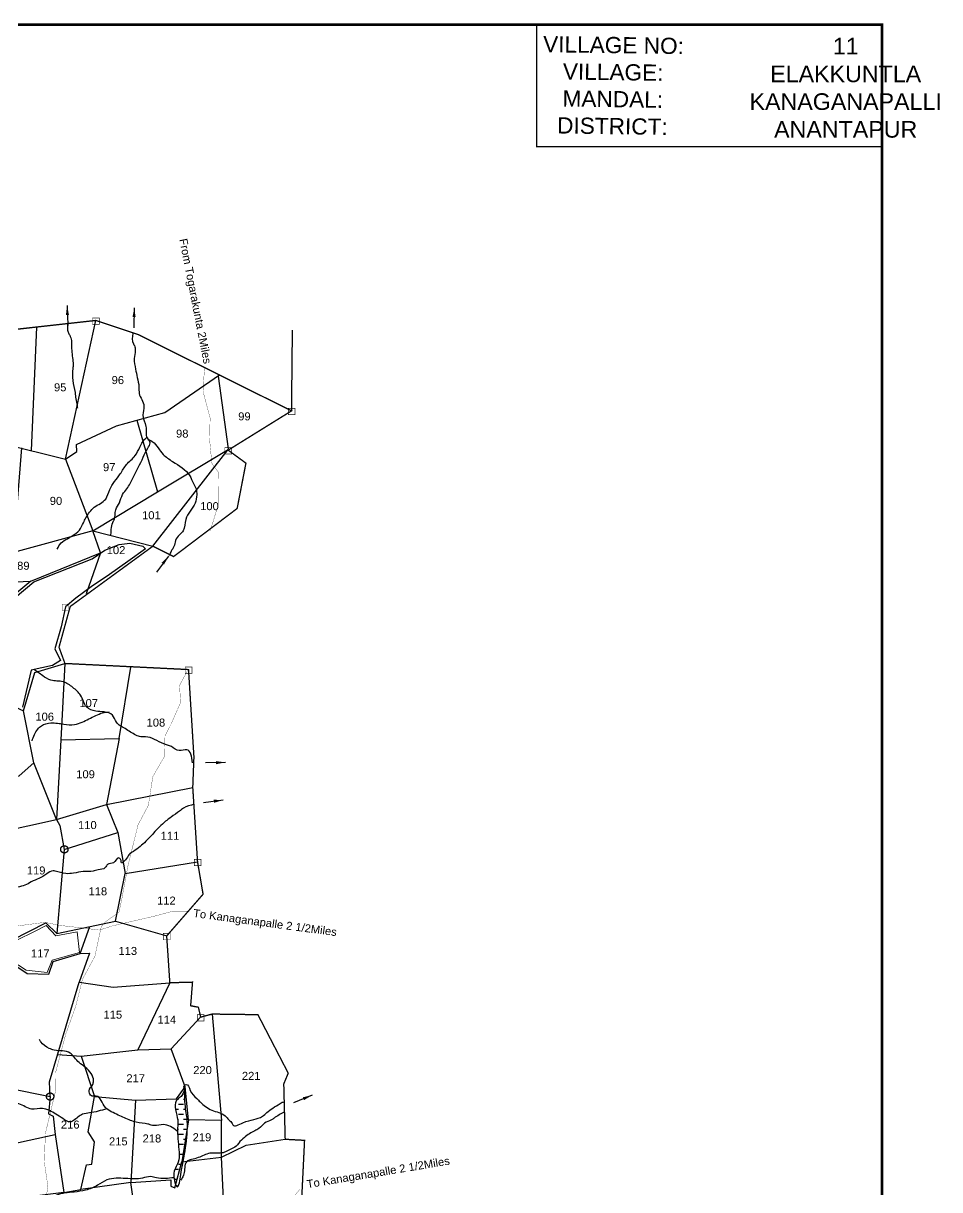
# Model space of a CAD drawing. Header units: feet. Extents: x 762418 to 770948, y 1592332 to 1602959.
# Drawn here: x 767511 to 770948, y 1597911 to 1602282 of the extents above; entities that cross this region are included whole.
import ezdxf
from ezdxf.enums import TextEntityAlignment as Align

# ---------------------------------------------------------------- set-up
doc = ezdxf.new("R2010")
doc.units = ezdxf.units.FT
doc.header["$LTSCALE"] = 15
doc.header["$MEASUREMENT"] = 0
doc.linetypes.add('ACAD_ISO02W100', pattern=[15, 12, -3])
doc.linetypes.add('HIDDEN2', pattern=[0.1875, 0.125, -0.0625])
for name, color, linetype in [('HILL', 17, 'Continuous'), ('PAPER SIZE', 10, 'Continuous'), ('PLOT', 7, 'Continuous'), ('PLOT NO', 7, 'Continuous'), ('ROADS', 6, 'Continuous'), ('TANKS-STREAM', 4, 'Continuous'), ('VILLAGE BOUNDRY', 5, 'HIDDEN2'), ('VILLAGE STONES', 240, 'Continuous')]:
    doc.layers.add(name, color=color, linetype=linetype)
doc.styles.add('CANAL', font='Cambria.ttf')
doc.styles.get("Standard").update_dxf_attribs({"font": 'arial.ttf'})
doc.dimstyles.new('CRDS', dxfattribs={"dimtxt": 20, "dimasz": 35, "dimexe": 0.18, "dimexo": 0.0625, "dimgap": 0.09, "dimtad": 0, "dimtih": 1, "dimtoh": 1, "dimdec": 0, "dimzin": 2, "dimdsep": 46, "dimtxsty": 'CANAL', "dimcen": 0.09, "dimclrt": 256, "dimadec": 0, "dimazin": 0, "dimtfac": 1, "dimtdec": 0, "dimtofl": 0, "dimtmove": 0, "dimatfit": 3, "dimfxl": 1, "dimtfill": 2, "dimtfillclr": 5, "dimtolj": 1, "dimtzin": 0, "dimarcsym": 0})

msp = doc.modelspace()

# ---------------------------------------------------------------- hatches: boundary and pattern name
at = {"layer": 'TANKS-STREAM'}
h = msp.add_hatch(dxfattribs=at)
h.set_pattern_fill('DASH', color=256, scale=150, style=0)
edge = h.paths.add_edge_path()
edge.add_spline(control_points=[(768126.5, 1598144.6), (768126.7, 1598156.5), (768125.7, 1598189.3), (768115.9, 1598221.5), (768117.6, 1598304.7), (768109.3, 1598258.2), (768077.3, 1598248.8), (768082.8, 1598206.6), (768088, 1598183.6), (768090.9, 1598170.7)], knot_values=[0, 0, 0, 0, 34.981632, 100.000394, 143.741741, 163.271971, 198.016849, 230.246386, 271.635397, 271.635397, 271.635397, 271.635397], degree=3, periodic=0)
edge.add_spline(control_points=[(768090.9, 1598170.7), (768090, 1598144.6), (768088.1, 1598093.2), (768103.5, 1598018.2), (768069.1, 1597978.7), (768078.8, 1597938.3), (768083, 1597929.4)], knot_values=[511.52657, 511.52657, 511.52657, 511.52657, 591.217963, 668.442534, 718.851363, 749.848249, 749.848249, 749.848249, 749.848249], degree=3, periodic=0)
edge.add_line((768083, 1597929.4), (768105.6, 1598015.5))
edge.add_line((768105.6, 1598015.5), (768126.5, 1598144.6))

# ---------------------------------------------------------------- linework, layer by layer
at = {"layer": 'HILL'}
for points in [[(767370.9, 1600039.4), (767550.1, 1600189), (767769.2, 1600275.4), (767816.5, 1600307.5)], [(767816.4, 1600307.4), (767871.3, 1600328.7), (767910.9, 1600333.9), (767959.1, 1600323.2), (767969, 1600313.3), (767903.3, 1600265.4), (767834.6, 1600216.5), (767766.2, 1600169.8), (767707.7, 1600128), (767669, 1600095.9), (767653.8, 1600020.1), (767629.8, 1599938.3), (767651.3, 1599894.1), (767621, 1599875.8), (767540.7, 1599857.5), (767508.4, 1599719.1)]]:
    msp.add_lwpolyline(points, dxfattribs=at)
at = {"layer": 'HILL', "lineweight": 0, "transparency": 33554687}
msp.add_lwpolyline([(767484.5, 1598844.6), (767555.3, 1598880.4), (767597.3, 1598901.6), (767633.8, 1598862.2), (767713.8, 1598877), (767722.1, 1598799.6), (767619.6, 1598771.1), (767600.4, 1598724.8), (767521.4, 1598733.6), (767463.9, 1598771.6), (767459.1, 1598782.9), (767484.5, 1598844.6)], dxfattribs=at)
at = {"layer": 'PAPER SIZE', "color": 5, "const_width": 10}
msp.add_lwpolyline([(770731.4, 1592336.5), (762666.1, 1592336.5), (762666.1, 1602277.4), (770731.4, 1602277.4)], close=True, dxfattribs=at)
at = {"layer": 'PLOT'}
for points in [[(766764.3, 1600927.6), (766610, 1600823.5), (766655.7, 1600725.8), (766964.8, 1600823.8), (767669.3, 1600649.3), (767783.1, 1601168.8)], [(767560.2, 1601143.5), (767540.9, 1600681.1)], [(767669.3, 1600649.3), (767711.7, 1600678.1), (767710.9, 1600704.3), (767860.5, 1600774), (768042.2, 1600823.8), (768247.3, 1600965.1)], [(768242.2, 1600960.2), (768279.8, 1600687)], [(767937.4, 1600795.2), (768014.7, 1600526.1), (768279.4, 1600684.6)], [(767103.5, 1600173.1), (767539.6, 1600191), (767801.1, 1600298.3), (767771.5, 1600380.3), (767996.9, 1600322.5), (768279.4, 1600684.6)], [(767771.5, 1600380.3), (767474.8, 1600298.6), (767505.9, 1600691.6)], [(767669.3, 1600649.3), (767771.5, 1600380.3), (768014.7, 1600526.1)], [(767801.1, 1600298.3), (767747.2, 1600144.6)], [(767539.6, 1600191), (767161.4, 1599877.4), (767303.5, 1599836.9), (767369.7, 1599770.6), (767511.8, 1599705.8), (767554.1, 1599849.5), (767667.3, 1599883.1), (767652.2, 1599597.2), (767870.8, 1599601.5), (767914.6, 1599869.7)], [(767303.5, 1599836.9), (767120.7, 1599716.4), (767101.3, 1599607.1), (767143.4, 1599541.4), (767159.2, 1599338.5), (767125.5, 1599287.3), (767149.3, 1599216.7), (767218, 1599185.6), (767208.6, 1599296.2), (767300.7, 1599425.5), (767495.8, 1599461.6), (767550.7, 1599511.1)], [(767636.3, 1599298.8), (767550.7, 1599511.1), (767511.8, 1599705.8)], [(767652.2, 1599597.2), (767636.3, 1599298.8), (767823.5, 1599354.6)], [(767870.8, 1599601.5), (767823.5, 1599354.6), (768146.7, 1599418.4)], [(767823.5, 1599354.6), (767865.1, 1599249.6), (767892.8, 1599096.3), (768164.7, 1599139.3)], [(767218, 1599185.6), (767322.8, 1599229.1), (767636.3, 1599298.8)], [(767636.3, 1599298.8), (767648.4, 1599275.2), (767664.9, 1599186), (767865.1, 1599249.6)], [(767322.8, 1599229.1), (767470.9, 1598847.2), (767595.3, 1598911.3), (767637.4, 1598871.6)], [(767218, 1599185.6), (767036.1, 1599037.9), (767011.4, 1598976.6), (767045, 1598923.3), (767074, 1598929.9), (767470.9, 1598847.2), (767448.6, 1598802.8), (767458.9, 1598766.3), (767525.3, 1598721.5), (767606.4, 1598718.7), (767622.8, 1598765.7), (767724.9, 1598795.7), (767760.3, 1598897.3)], [(767664.9, 1599186), (767637.4, 1598871.6), (767856.7, 1598917.4), (767892.8, 1599096.3)], [(767856.7, 1598917.4), (768048.9, 1598861.8)], [(767724.9, 1598795.7), (767759, 1598797.5), (767720.9, 1598688.7), (767848.6, 1598670.5), (768060.7, 1598686.5), (767940.7, 1598435.4), (768065.2, 1598438.3), (768176.3, 1598557.6)], [(767286.7, 1598676.3), (767298.1, 1598619.3), (767248.1, 1598605.1), (767222.6, 1598554.7), (767271.4, 1598305.3), (767315.3, 1598303.8), (767327.6, 1598292.1), (767457.3, 1598290.9), (767611.6, 1598259.5), (767609.2, 1598314.5), (767720.9, 1598688.7)], [(768219.1, 1598569.1), (768254.1, 1598170.3), (768131, 1598172.6), (768118.6, 1598296.1)], [(767639.5, 1598417.1), (767728.4, 1598411.9), (767940.7, 1598435.4)], [(767728.4, 1598411.9), (767777.6, 1598259.9), (767931.5, 1598246.1), (768085.5, 1598251), (768118.6, 1598296.1), (768065.2, 1598438.3)], [(767611.6, 1598259.5), (767605.4, 1598195), (767623.5, 1598186.7), (767630.2, 1598117.6), (767663.4, 1597900.4), (767727.1, 1597911.5)], [(767914.7, 1597937.4), (767727.1, 1597911.5), (767748, 1598004.1), (767767.7, 1598006.5), (767778.1, 1598090.1), (767754, 1598127.8), (767777.6, 1598259.9)], [(767931.5, 1598246.1), (767914.7, 1597937.4), (768064.1, 1597947.6), (768064.1, 1597924.4), (768080, 1597918.1), (768105.6, 1598015.5)], [(768131, 1598172.6), (768105.6, 1598015.5), (768254.5, 1598032.9), (768254.1, 1598170.3)], [(767663.4, 1597900.4), (767262.1, 1597849.8), (767198.9, 1598023.9), (767630.2, 1598117.6)], [(768254.5, 1598032.9), (768346.7, 1598077.8), (768493.4, 1598099.7)], [(767944.1, 1597731), (767995.8, 1597730.5), (768001, 1597721.5), (768263.2, 1597718.1), (768267.5, 1597771.1), (768254.5, 1598032.9)], [(767687, 1597727.6), (767944.1, 1597731), (767914.7, 1597937.4)]]:
    msp.add_lwpolyline(points, dxfattribs=at)
at = {"layer": 'ROADS', "linetype": 'HIDDEN2', "ltscale": 10, "const_width": 1}
for points in [[(768212.8, 1600381.5), (768243.3, 1600481.2), (768242.3, 1600600.3), (768218.3, 1600633.5), (768209.9, 1600722.8), (768211.8, 1600803.1), (768185, 1600903.7), (768189.6, 1600972.5), (768191.4, 1600991.9)], [(768128, 1599858.5), (768097.2, 1599800.9), (768101.1, 1599737), (768066.4, 1599658.1), (768042.7, 1599611.6), (768040.3, 1599534.3), (767996.9, 1599459), (767980.3, 1599351.7), (767941.6, 1599278.7), (767903.7, 1599124.9), (767880, 1598996.6), (767869.7, 1598950.9), (767819.2, 1598914.6), (767803.4, 1598896.4), (767779.7, 1598785.6), (767733.1, 1598699.6), (767707.8, 1598598.2), (767670.7, 1598494.9), (767632.7, 1598351.6), (767631.9, 1598279.8), (767594, 1598121.7), (767590, 1598014.4), (767603.4, 1597923.2), (767584.5, 1597803.3)], [(767458.6, 1598895.5), (767592.5, 1598912.9), (767646.9, 1598901.6), (767741.5, 1598890.8), (767796, 1598883.9), (767847, 1598899.9), (768003.7, 1598936.2), (768072.8, 1598954.8), (768130.7, 1598954.8)], [(768548, 1597912.6), (768491.1, 1597838.3), (768465.6, 1597778.7), (768395.6, 1597707.2), (768305.7, 1597597.3), (768269.5, 1597566.7), (768247.8, 1597530.5), (768138.9, 1597468.4), (768036, 1597442), (767984.9, 1597328.7), (767964.9, 1597275.2), (767913.2, 1597205.8)]]:
    msp.add_lwpolyline(points, dxfattribs=at)
at = {"layer": 'TANKS-STREAM'}
for points in [[(767678, 1601158.9), (767679.2, 1601124.6), (767685.1, 1601113.3), (767691.7, 1601093.8), (767692.2, 1601078.4), (767692.8, 1601057.1), (767695.8, 1601028.6), (767698.2, 1601003.2), (767697, 1600988.4), (767696.4, 1600943.1), (767705.3, 1600898.1), (767708.3, 1600875), (767713, 1600850.1), (767714.2, 1600840.1)], [(767921.8, 1601120.3), (767924, 1601081.3), (767927.8, 1601074.5), (767930.8, 1601056.5), (767927, 1601025.8), (767932.3, 1600986), (767938.3, 1600955.3), (767945, 1600919.2), (767945.8, 1600895.2), (767955.6, 1600872), (767963.8, 1600847.2), (767959.4, 1600814.5), (767970.6, 1600771.7), (767972.1, 1600747), (767975.1, 1600728.9), (767994.7, 1600715.4), (768017.2, 1600690.7), (768036, 1600666.7), (768051.8, 1600653.2), (768071.3, 1600639.7), (768135.3, 1600586.8), (768149.5, 1600557.5), (768159.3, 1600537.2), (768161.5, 1600515.5), (768155.5, 1600484), (768120.3, 1600422.7), (768110.5, 1600380.7), (768097, 1600365.7), (768081.9, 1600343.9), (768075.9, 1600321.4), (768066.2, 1600304.2), (768058.7, 1600287.7)], [(767638.1, 1600311.1), (767653.1, 1600334.7), (767676.7, 1600350.7), (767694.9, 1600361.4), (767721.6, 1600382.8), (767736.6, 1600410.6), (767746.3, 1600428.8), (767777.4, 1600468.4), (767820.2, 1600499.4), (767835.2, 1600534.7), (767874.8, 1600593.6), (767898.4, 1600628.9), (767930.5, 1600662.1), (767967, 1600723.3), (767975.5, 1600730.8)], [(767840, 1600365.8), (767849.5, 1600417.2), (767851.4, 1600421), (767858.1, 1600459), (767871.4, 1600485.6), (767883.8, 1600517), (767899.9, 1600537.9), (767921.8, 1600577.8), (767960.9, 1600656.1), (767978, 1600690.3), (767986.6, 1600710.3), (767979, 1600723.6)], [(768146.2, 1599510.6), (768124.8, 1599559.4), (768095.7, 1599556.4), (768066.7, 1599571.6), (768037.7, 1599582.3), (767968.9, 1599608.3), (767952.1, 1599608.3), (767933.8, 1599614.4), (767892.6, 1599638.8), (767860.5, 1599663.2), (767845.2, 1599689.1), (767814.6, 1599701.3), (767782.6, 1599704.4), (767748.9, 1599719.7), (767726, 1599763.9), (767697, 1599792.9), (767660.3, 1599814.3), (767614.5, 1599820.4), (767583.9, 1599837.2), (767550.3, 1599861.6)], [(767544.2, 1599593), (767565.6, 1599637.3), (767579.4, 1599649.5), (767614.5, 1599660.1), (767663.4, 1599655.6), (767703.1, 1599654), (767732.1, 1599663.2), (767782.6, 1599687.6), (767808.5, 1599698.3), (767833, 1599701.3)], [(768152, 1599355.2), (768112, 1599340.7), (768096.7, 1599329.6), (768066, 1599307.5), (768032.8, 1599281.1), (768009.8, 1599258.1), (767970.6, 1599216.5), (767924.6, 1599179), (767907.5, 1599166.3), (767893.9, 1599146.7), (767879.4, 1599136.5), (767876.9, 1599147.5), (767868.3, 1599154.3), (767849.6, 1599136.5), (767827.5, 1599129.7), (767818.1, 1599117.8), (767791.7, 1599109.2), (767772.9, 1599105), (767736.3, 1599103.3), (767699.7, 1599097.3), (767670.7, 1599095.6), (767630.7, 1599105), (767623, 1599105.8), (767598.8, 1599094.3), (767569.8, 1599077.3), (767540.8, 1599064.5), (767517, 1599051.7), (767490.6, 1599044.9), (767433.5, 1599022), (767408.8, 1599010.1), (767398.6, 1599004.1), (767379.8, 1598978.6), (767356, 1598953), (767335.5, 1598919.9), (767315.9, 1598902.8), (767280.1, 1598873.9), (767253.6, 1598841), (767213.6, 1598798.5), (767188.9, 1598754.2), (767168.4, 1598729.6), (767168.4, 1598721.1)], [(768088.7, 1598130.8), (768036.5, 1598155), (768001.7, 1598151.1), (767990.1, 1598153), (767978.5, 1598156.9), (767934.1, 1598163.7), (767913.8, 1598170.4), (767867.4, 1598190.7), (767841.3, 1598203.2), (767819.1, 1598218.7), (767784.1, 1598261.5), (767769.6, 1598261.5), (767763.8, 1598265.4), (767758, 1598281.8), (767771.6, 1598304.9), (767774.5, 1598318.4), (767743.5, 1598369.6), (767720.4, 1598387), (767703, 1598406.3), (767686.4, 1598423), (767627.5, 1598433.7), (767608.1, 1598440.4), (767577.2, 1598464.5), (767571.4, 1598473.2)], [(767823.5, 1598214.1), (767759.8, 1598198.6), (767733.7, 1598193.8), (767698.9, 1598169.7), (767687.3, 1598164.9), (767659.3, 1598177.4), (767633.2, 1598193.8), (767583, 1598215), (767542.4, 1598213.1), (767495, 1598232.4), (767455.4, 1598237.2), (767409, 1598255.6), (767374.2, 1598273.9), (767334.6, 1598305.8), (767300.8, 1598314.4), (767269.9, 1598324.1), (767222.4, 1598345.6)], [(768117, 1598284.3), (768114.9, 1598300.5), (768121.7, 1598305.3), (768137.3, 1598282.9), (768161.7, 1598253.1), (768174.5, 1598239.6), (768217.9, 1598209.2), (768268, 1598187.5), (768282.3, 1598172.6), (768294.5, 1598159.1), (768296.5, 1598154.4), (768335.1, 1598161.8), (768408.3, 1598186.2), (768424.6, 1598199.7), (768446.9, 1598216.6), (768474, 1598233.5), (768482.1, 1598238.3), (768489.7, 1598240.2)], [(768090.9, 1598170.7), (768082.6, 1598211.2), (768084, 1598243.4), (768108.6, 1598267.9), (768115, 1598286.4), (768117.6, 1598242.7), (768125.3, 1598178.2), (768121.7, 1598082.6), (768101.9, 1597967.6), (768089.2, 1597922), (768075.4, 1597966.1), (768091.9, 1598013.8), (768091.6, 1598091), (768090.9, 1598170.7)], [(768489.7, 1598201.6), (768451.7, 1598179.3), (768441.6, 1598172.5), (768415.8, 1598160.3), (768394.8, 1598140), (768379.9, 1598131.9), (768358.9, 1598120.4), (768340.6, 1598106.2), (768318.9, 1598085.2), (768309.4, 1598073.7), (768289.1, 1598062.2), (768270.1, 1598052.7), (768249.8, 1598048), (768211.2, 1598047.3), (768167.2, 1598031.1), (768141.4, 1598023.6), (768127.2, 1598018.9), (768114.3, 1597975.8), (768106.8, 1597954.8), (768101.4, 1597946.7)], [(768076.7, 1597955.8), (768010.6, 1597955.1), (767988.3, 1597959.7), (767958.4, 1597954.3), (767895.4, 1597952.8), (767824.7, 1597947.4), (767789.3, 1597927.4), (767744.8, 1597909), (767701.7, 1597902.1), (767635.6, 1597889.8), (767594.1, 1597866), (767530.4, 1597849.9), (767438, 1597828.2), (767401.1, 1597817.5), (767341.9, 1597807.5), (767306.6, 1597783), (767282.8, 1597776.8), (767251.3, 1597783.7), (767154, 1597822.9), (767103.2, 1597852.9), (767067.1, 1597859), (767024.9, 1597885.9), (766986.5, 1597904.3), (766968, 1597928.1), (766928.8, 1597946.5), (766878.1, 1597959.5), (766828.8, 1597982.7), (766783.5, 1598016.5), (766707.3, 1598077.4), (766682.7, 1598100.4), (766671.9, 1598109.7), (766651.9, 1598131.1), (766645.8, 1598141.1), (766645.8, 1598148.8)]]:
    msp.add_spline(points, degree=3, dxfattribs=at)
at = {"layer": 'VILLAGE BOUNDRY', "linetype": 'ACAD_ISO02W100', "ltscale": 0.1, "const_width": 5}
msp.add_lwpolyline([(767196.1, 1601103.4), (767783.1, 1601168.8), (767942.2, 1601115.8), (768517.1, 1600829.9), (768279.5, 1600682.6), (768346.1, 1600633.9), (768313.2, 1600464), (768075, 1600283.8), (767996.9, 1600322.5), (767687.1, 1600096.6), (767645.1, 1599944), (767667.3, 1599883.1), (768130.8, 1599860.3), (768151.1, 1599533), (768146.7, 1599418.4), (768164.7, 1599139.3), (768185.4, 1599018.3), (768048.9, 1598861.8), (768060.7, 1598686.5), (768145.8, 1598688.7), (768138.8, 1598600.3), (768167.9, 1598594.6), (768176.3, 1598557.6), (768219.1, 1598569.1), (768391, 1598566.8), (768504.8, 1598347.5), (768488, 1598307.4), (768493.4, 1598099.7), (768566, 1598095.8), (768550.7, 1597782.3)], dxfattribs=at)
msp.add_lwpolyline([(767196.1, 1601103.4), (767783.1, 1601168.8), (767942.2, 1601115.8), (768517.1, 1600829.9), (768279.5, 1600682.6), (768346.1, 1600633.9), (768313.2, 1600464), (768075, 1600283.8), (767996.9, 1600322.5), (767687.1, 1600096.6), (767645.1, 1599944), (767667.3, 1599883.1), (768130.8, 1599860.3), (768151.1, 1599533), (768146.7, 1599418.4), (768164.7, 1599139.3), (768185.4, 1599018.3), (768048.9, 1598861.8), (768060.7, 1598686.5), (768145.8, 1598688.7), (768138.8, 1598600.3), (768167.9, 1598594.6), (768176.3, 1598557.6), (768219.1, 1598569.1), (768391, 1598566.8), (768504.8, 1598347.5), (768488, 1598307.4), (768493.4, 1598099.7), (768566, 1598095.8), (768550.7, 1597782.3)], dxfattribs=at)
at = {"layer": 'VILLAGE BOUNDRY', "linetype": 'ACAD_ISO02W100', "ltscale": 0.5, "const_width": 5}
msp.add_lwpolyline([(768517.1, 1600829.9), (768520.2, 1601133.3)], dxfattribs=at)
at = {"layer": 'VILLAGE STONES', "color": 5, "const_width": 5}
msp.add_lwpolyline([(770731.4, 1602277.4), (769435.9, 1602277.4), (769435.9, 1601820.2), (770731.4, 1601820.2)], close=True, dxfattribs=at)
at = {"layer": 'VILLAGE STONES', "linetype": 'ACAD_ISO02W100', "const_width": 2}
for points in [[(767770.8, 1601178.2), (767796, 1601178.2), (767796, 1601154.4), (767770.8, 1601154.4)], [(768504.8, 1600839.4), (768530, 1600839.4), (768530, 1600815.5), (768504.8, 1600815.5)], [(768267.1, 1600692.1), (768292.3, 1600692.1), (768292.3, 1600668.2), (768267.1, 1600668.2)], [(767656.7, 1600105.3), (767681.9, 1600105.3), (767681.9, 1600081.5), (767656.7, 1600081.5)], [(768118.4, 1599869.8), (768143.6, 1599869.8), (768143.6, 1599845.9), (768118.4, 1599845.9)], [(768152.4, 1599148.8), (768177.6, 1599148.8), (768177.6, 1599125), (768152.4, 1599125)], [(768036.6, 1598871.3), (768061.8, 1598871.3), (768061.8, 1598847.4), (768036.6, 1598847.4)], [(768164, 1598567.1), (768189.2, 1598567.1), (768189.2, 1598543.2), (768164, 1598543.2)]]:
    msp.add_lwpolyline(points, close=True, dxfattribs=at)
at = {"layer": 'VILLAGE STONES', "color": 0, "linetype": 'ACAD_ISO02W100'}
for centre in [(767665, 1599186.4), (767611.7, 1598259.9)]:
    msp.add_circle(centre, 13.7, dxfattribs=at)

# ---------------------------------------------------------------- texts
at = {"layer": 'PLOT NO', "linetype": 'ByBlock'}
for s, rotation, p in [('From Togarakunta 2Miles', 281.1115, (768096, 1601472.7)), ('To Kanaganapalle 2 1/2Miles', 352.3577, (768146.8, 1598933.2)), ('To Kanaganapalle 2 1/2Miles', 9.4287, (768576.8, 1597916.3))]:
    msp.add_text(s, height=30, rotation=rotation, dxfattribs=at).set_placement(p)
at = {"layer": 'PLOT NO'}
for s, p in [('95', (767649.5, 1600918.1)), ('96', (767865.7, 1600945.3)), ('99', (768340.5, 1600809.3)), ('98', (768107.3, 1600744.7)), ('97', (767833.3, 1600618.9)), ('90', (767633.8, 1600492.5)), ('100', (768209.5, 1600472.7)), ('101', (767991.6, 1600438.7)), ('102', (767858.9, 1600307.9)), ('89', (767511.3, 1600249.4)), ('107', (767756.5, 1599734.7)), ('106', (767591.4, 1599683.7)), ('108', (768008.4, 1599661.6)), ('109', (767744.6, 1599467.9)), ('110', (767751.4, 1599277.5)), ('111', (768061.3, 1599237.4)), ('119', (767559.3, 1599107.4)), ('118', (767790.7, 1599029.2)), ('112', (768047.7, 1598994.4)), ('113', (767903, 1598805.7)), ('117', (767574.6, 1598796.3)), ('115', (767846.9, 1598566.9)), ('114', (768049.4, 1598548.2)), ('217', (767932.7, 1598328.5)), ('220', (768183.4, 1598359.2)), ('221', (768365.9, 1598337.5)), ('216', (767687.2, 1598154.9)), ('219', (768181.2, 1598107.5)), ('215', (767867.5, 1598091.9)), ('218', (767993.5, 1598102.8))]:
    msp.add_text(s, height=30, dxfattribs=at).set_placement(p, align=Align.MIDDLE_CENTER)
at = {"layer": 'VILLAGE STONES', "insert": (769725.3, 1602231.3), "char_height": 60.746, "width": 521.422, "attachment_point": 2, "rotation": 359.2082}
msp.add_mtext('VILLAGE NO:\\PVILLAGE:\\PMANDAL:\\PDISTRICT:', dxfattribs=at)
at = {"layer": 'VILLAGE STONES', "insert": (770595.5, 1602228), "char_height": 62.335, "width": 1191.736, "attachment_point": 2}
msp.add_mtext('11\\PELAKKUNTLA\\PKANAGANAPALLI\\PANANTAPUR ', dxfattribs=at)

# ---------------------------------------------------------------- leaders
at = {"layer": 'VILLAGE BOUNDRY', "linetype": 'ByBlock'}
for points in [[(767675.2, 1601224.2), (767678.4, 1601149.3)], [(767927.3, 1601216.4), (767925.9, 1601141.4)], [(768055.8, 1600285.1), (768010.2, 1600225.6)], [(768269.2, 1599512.4), (768194.2, 1599510.1)], [(768260.8, 1599371.3), (768186.5, 1599361.3)], [(768594.3, 1598265.1), (768524.9, 1598236.7)]]:
    msp.add_leader(points, dimstyle='CRDS', override={"dimgap": 0.09, "dimtad": 0}, dxfattribs=at)

doc.saveas('drawing.dxf')
